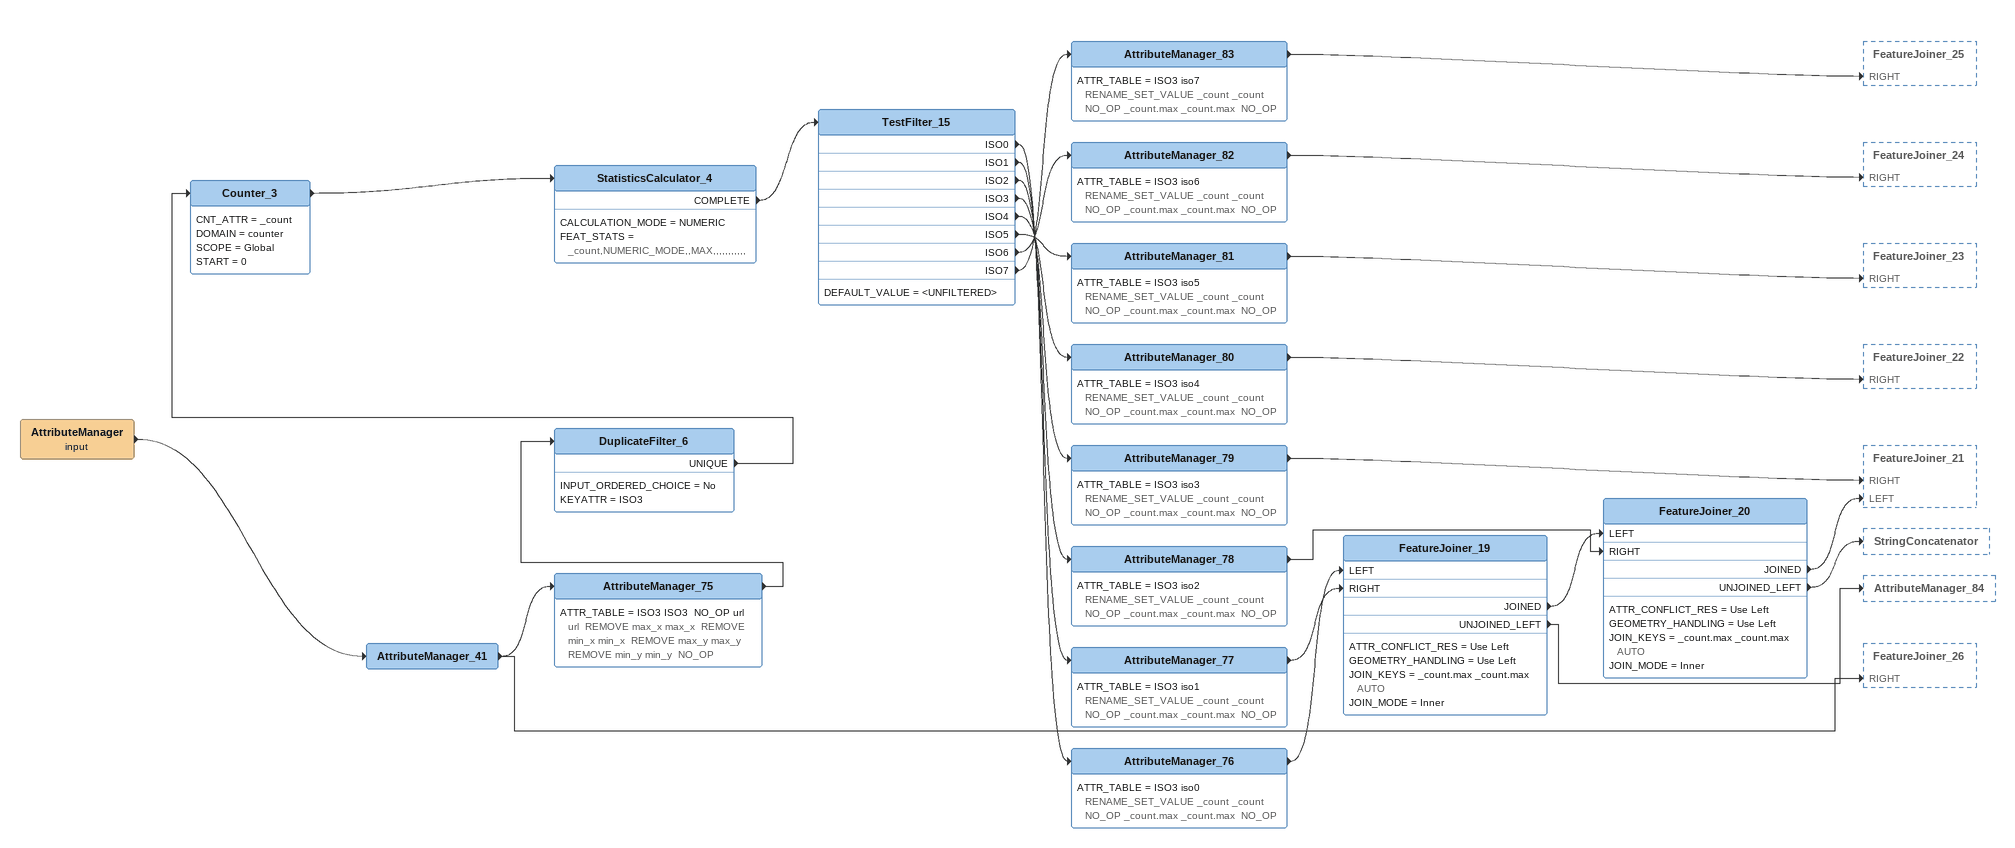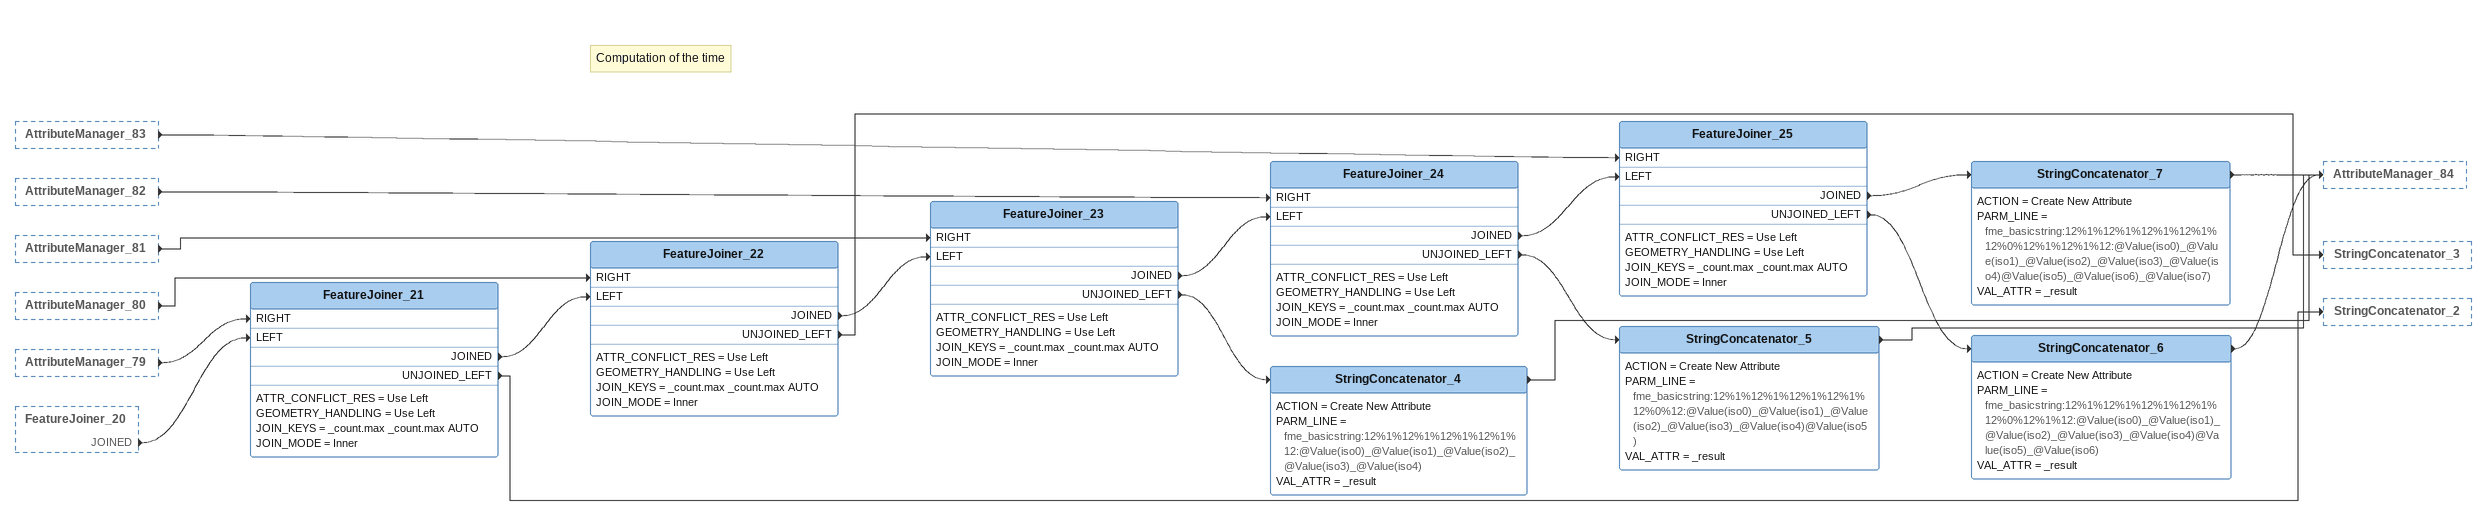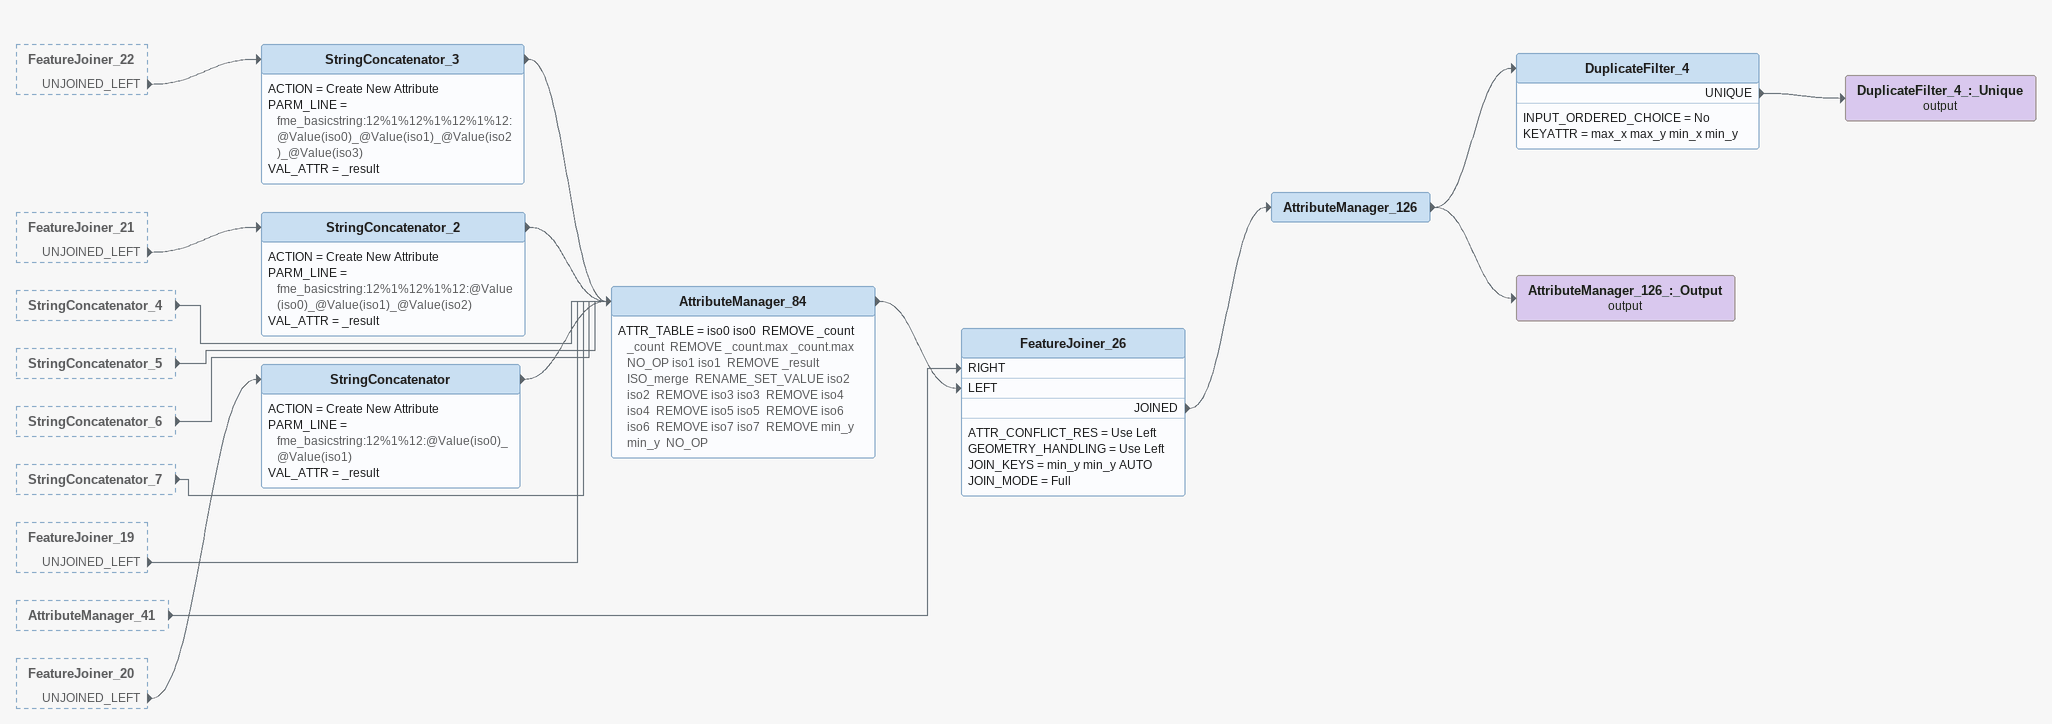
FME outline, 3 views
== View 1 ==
AttributeManager (input)
    -> AttributeManager_41
AttributeManager_41
    -> AttributeManager_75
    -> FeatureJoiner_26 [RIGHT]
AttributeManager_75
    ATTR_TABLE = ISO3 ISO3  NO_OP url url  REMOVE max_x max_x  REMOVE min_x min_x  REMOVE max_y max_y  REMOVE min_y min_y  NO_OP
    -> DuplicateFilter_6
DuplicateFilter_6
    INPUT_ORDERED_CHOICE = No
    KEYATTR = ISO3
    UNIQUE -> Counter_3
Counter_3
    CNT_ATTR = _count
    DOMAIN = counter
    SCOPE = Global
    START = 0
    -> StatisticsCalculator_4
StatisticsCalculator_4
    CALCULATION_MODE = NUMERIC
    FEAT_STATS = _count,NUMERIC_MODE,,MAX,,,,,,,,,,,
    COMPLETE -> TestFilter_15
TestFilter_15
    DEFAULT_VALUE = <UNFILTERED>
    ISO0 -> AttributeManager_76
    ISO1 -> AttributeManager_77
    ISO2 -> AttributeManager_78
    ISO3 -> AttributeManager_79
    ISO4 -> AttributeManager_80
    ISO5 -> AttributeManager_81
    ISO6 -> AttributeManager_82
    ISO7 -> AttributeManager_83
AttributeManager_83
    ATTR_TABLE = ISO3 iso7  RENAME_SET_VALUE _count _count  NO_OP _count.max _count.max  NO_OP
    -> FeatureJoiner_25 [RIGHT]
AttributeManager_82
    ATTR_TABLE = ISO3 iso6  RENAME_SET_VALUE _count _count  NO_OP _count.max _count.max  NO_OP
    -> FeatureJoiner_24 [RIGHT]
AttributeManager_81
    ATTR_TABLE = ISO3 iso5  RENAME_SET_VALUE _count _count  NO_OP _count.max _count.max  NO_OP
    -> FeatureJoiner_23 [RIGHT]
AttributeManager_80
    ATTR_TABLE = ISO3 iso4  RENAME_SET_VALUE _count _count  NO_OP _count.max _count.max  NO_OP
    -> FeatureJoiner_22 [RIGHT]
AttributeManager_79
    ATTR_TABLE = ISO3 iso3  RENAME_SET_VALUE _count _count  NO_OP _count.max _count.max  NO_OP
    -> FeatureJoiner_21 [RIGHT]
AttributeManager_78
    ATTR_TABLE = ISO3 iso2  RENAME_SET_VALUE _count _count  NO_OP _count.max _count.max  NO_OP
    -> FeatureJoiner_20 [RIGHT]
AttributeManager_77
    ATTR_TABLE = ISO3 iso1  RENAME_SET_VALUE _count _count  NO_OP _count.max _count.max  NO_OP
    -> FeatureJoiner_19 [RIGHT]
AttributeManager_76
    ATTR_TABLE = ISO3 iso0  RENAME_SET_VALUE _count _count  NO_OP _count.max _count.max  NO_OP
    -> FeatureJoiner_19 [LEFT]
FeatureJoiner_19
    ATTR_CONFLICT_RES = Use Left
    GEOMETRY_HANDLING = Use Left
    JOIN_KEYS = _count.max _count.max AUTO
    JOIN_MODE = Inner
    JOINED -> FeatureJoiner_20 [LEFT]
    UNJOINED_LEFT -> AttributeManager_84
FeatureJoiner_20
    ATTR_CONFLICT_RES = Use Left
    GEOMETRY_HANDLING = Use Left
    JOIN_KEYS = _count.max _count.max AUTO
    JOIN_MODE = Inner
    JOINED -> FeatureJoiner_21 [LEFT]
    UNJOINED_LEFT -> StringConcatenator

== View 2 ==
AttributeManager_83 [outside]
    -> FeatureJoiner_25 [RIGHT]
AttributeManager_82 [outside]
    -> FeatureJoiner_24 [RIGHT]
AttributeManager_81 [outside]
    -> FeatureJoiner_23 [RIGHT]
AttributeManager_80 [outside]
    -> FeatureJoiner_22 [RIGHT]
AttributeManager_79 [outside]
    -> FeatureJoiner_21 [RIGHT]
FeatureJoiner_20 [outside]
    JOINED -> FeatureJoiner_21 [LEFT]
FeatureJoiner_21
    ATTR_CONFLICT_RES = Use Left
    GEOMETRY_HANDLING = Use Left
    JOIN_KEYS = _count.max _count.max AUTO
    JOIN_MODE = Inner
    JOINED -> FeatureJoiner_22 [LEFT]
    UNJOINED_LEFT -> StringConcatenator_2
FeatureJoiner_22
    ATTR_CONFLICT_RES = Use Left
    GEOMETRY_HANDLING = Use Left
    JOIN_KEYS = _count.max _count.max AUTO
    JOIN_MODE = Inner
    JOINED -> FeatureJoiner_23 [LEFT]
    UNJOINED_LEFT -> StringConcatenator_3
Note: Computation of the time
FeatureJoiner_23
    ATTR_CONFLICT_RES = Use Left
    GEOMETRY_HANDLING = Use Left
    JOIN_KEYS = _count.max _count.max AUTO
    JOIN_MODE = Inner
    JOINED -> FeatureJoiner_24 [LEFT]
    UNJOINED_LEFT -> StringConcatenator_4
FeatureJoiner_24
    ATTR_CONFLICT_RES = Use Left
    GEOMETRY_HANDLING = Use Left
    JOIN_KEYS = _count.max _count.max AUTO
    JOIN_MODE = Inner
    JOINED -> FeatureJoiner_25 [LEFT]
    UNJOINED_LEFT -> StringConcatenator_5
FeatureJoiner_25
    ATTR_CONFLICT_RES = Use Left
    GEOMETRY_HANDLING = Use Left
    JOIN_KEYS = _count.max _count.max AUTO
    JOIN_MODE = Inner
    JOINED -> StringConcatenator_7
    UNJOINED_LEFT -> StringConcatenator_6
StringConcatenator_7
    ACTION = Create New Attribute
    PARM_LINE = fme_basicstring:12%1%12%1%12%1%12%1%12%0%12%1%12%1%12:@Value(iso0)_@Value(iso1)_@Value(iso2)_@Value(iso3)_@Value(iso4)@Value(iso5)_@Value(iso6)_@Value(iso7)
    VAL_ATTR = _result
    -> AttributeManager_84
StringConcatenator_6
    ACTION = Create New Attribute
    PARM_LINE = fme_basicstring:12%1%12%1%12%1%12%1%12%0%12%1%12:@Value(iso0)_@Value(iso1)_@Value(iso2)_@Value(iso3)_@Value(iso4)@Value(iso5)_@Value(iso6)
    VAL_ATTR = _result
    -> AttributeManager_84
StringConcatenator_5
    ACTION = Create New Attribute
    PARM_LINE = fme_basicstring:12%1%12%1%12%1%12%1%12%0%12:@Value(iso0)_@Value(iso1)_@Value(iso2)_@Value(iso3)_@Value(iso4)@Value(iso5)
    VAL_ATTR = _result
    -> AttributeManager_84
StringConcatenator_4
    ACTION = Create New Attribute
    PARM_LINE = fme_basicstring:12%1%12%1%12%1%12%1%12:@Value(iso0)_@Value(iso1)_@Value(iso2)_@Value(iso3)_@Value(iso4)
    VAL_ATTR = _result
    -> AttributeManager_84

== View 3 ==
FeatureJoiner_22 [outside]
    UNJOINED_LEFT -> StringConcatenator_3
FeatureJoiner_21 [outside]
    UNJOINED_LEFT -> StringConcatenator_2
StringConcatenator_4 [outside]
    -> AttributeManager_84
StringConcatenator_5 [outside]
    -> AttributeManager_84
StringConcatenator_6 [outside]
    -> AttributeManager_84
StringConcatenator_7 [outside]
    -> AttributeManager_84
FeatureJoiner_19 [outside]
    UNJOINED_LEFT -> AttributeManager_84
AttributeManager_41 [outside]
    -> FeatureJoiner_26 [RIGHT]
FeatureJoiner_20 [outside]
    UNJOINED_LEFT -> StringConcatenator
StringConcatenator_3
    ACTION = Create New Attribute
    PARM_LINE = fme_basicstring:12%1%12%1%12%1%12:@Value(iso0)_@Value(iso1)_@Value(iso2)_@Value(iso3)
    VAL_ATTR = _result
    -> AttributeManager_84
StringConcatenator_2
    ACTION = Create New Attribute
    PARM_LINE = fme_basicstring:12%1%12%1%12:@Value(iso0)_@Value(iso1)_@Value(iso2)
    VAL_ATTR = _result
    -> AttributeManager_84
StringConcatenator
    ACTION = Create New Attribute
    PARM_LINE = fme_basicstring:12%1%12:@Value(iso0)_@Value(iso1)
    VAL_ATTR = _result
    -> AttributeManager_84
AttributeManager_84
    ATTR_TABLE = iso0 iso0  REMOVE _count _count  REMOVE _count.max _count.max  NO_OP iso1 iso1  REMOVE _result ISO_merge  RENAME_SET_VALUE iso2 iso2  REMOVE iso3 iso3  REMOVE iso4 iso4  REMOVE iso5 iso5  REMOVE iso6 iso6  REMOVE iso7 iso7  REMOVE min_y min_y  NO_OP
    -> FeatureJoiner_26 [LEFT]
FeatureJoiner_26
    ATTR_CONFLICT_RES = Use Left
    GEOMETRY_HANDLING = Use Left
    JOIN_KEYS = min_y min_y AUTO
    JOIN_MODE = Full
    JOINED -> AttributeManager_126
AttributeManager_126
    -> DuplicateFilter_4
    -> AttributeManager_126_:_Output (output)
DuplicateFilter_4
    INPUT_ORDERED_CHOICE = No
    KEYATTR = max_x max_y min_x min_y
    UNIQUE -> DuplicateFilter_4_:_Unique (output)
DuplicateFilter_4_:_Unique (output)
AttributeManager_126_:_Output (output)
